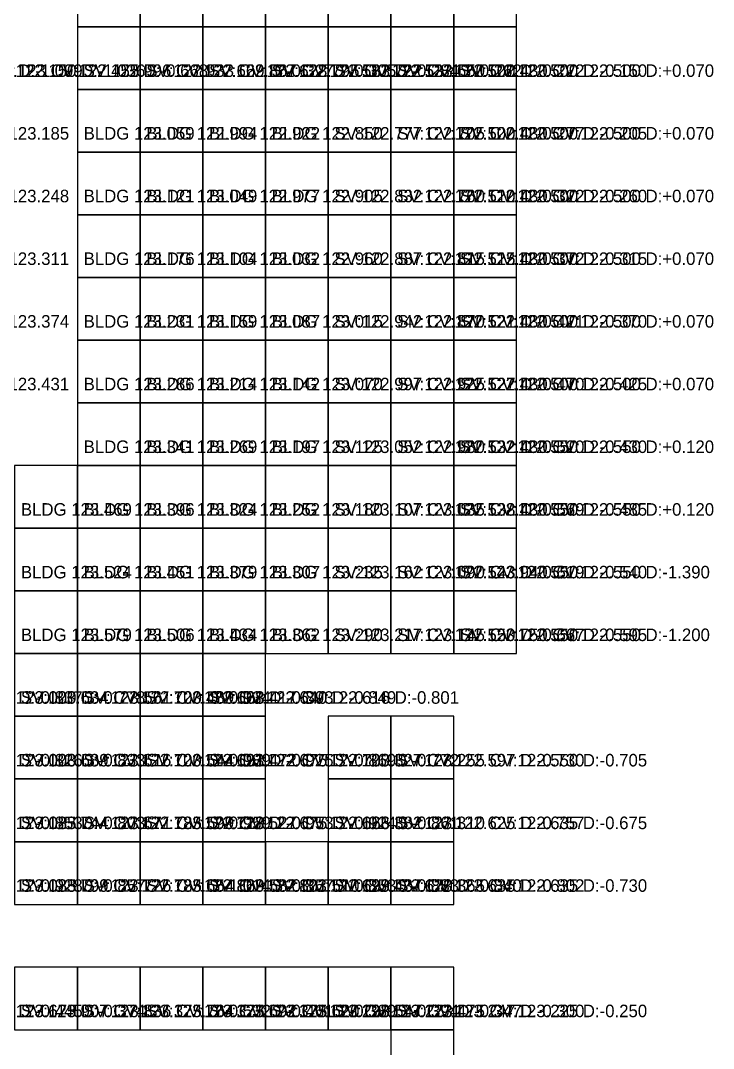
# Model space of a CAD drawing. Header units: metres. Extents: x 287857 to 287981, y 62957 to 63018.
# Drawn here: x 287970.02 to 287981.07, y 62984.53 to 63000.93 of the extents above; entities that cross this region are included whole.
import ezdxf

# ---------------------------------------------------------------- set-up
doc = ezdxf.new("R2010")
doc.units = ezdxf.units.M
for name, color, linetype, true_color in [('CORR-BLDG-TXT', 7, 'Continuous', 0xfacc15), ('CORR-BUILDING', 7, 'Continuous', 0xfacc15), ('CORR-CUT', 7, 'Continuous', 0x3b82f6), ('CORR-DIFF-TXT', 7, 'Continuous', 0xffffff), ('CORR-FILL', 7, 'Continuous', 0xef4444)]:
    doc.layers.add(name, color=color, linetype=linetype, true_color=true_color)

msp = doc.modelspace()

# ---------------------------------------------------------------- linework, layer by layer
at = {"layer": 'CORR-BUILDING'}
for points in [[(287970.925, 62998.831, 123.059), (287971.925, 62998.831, 123.059), (287971.925, 62999.831, 123.059), (287970.925, 62999.831, 123.059), (287970.925, 62998.831, 123.059)], [(287971.925, 62998.831, 122.994), (287972.925, 62998.831, 122.994), (287972.925, 62999.831, 122.994), (287971.925, 62999.831, 122.994), (287971.925, 62998.831, 122.994)], [(287972.925, 62998.831, 122.922), (287973.925, 62998.831, 122.922), (287973.925, 62999.831, 122.922), (287972.925, 62999.831, 122.922), (287972.925, 62998.831, 122.922)], [(287973.925, 62998.831, 122.85), (287974.925, 62998.831, 122.85), (287974.925, 62999.831, 122.85), (287973.925, 62999.831, 122.85), (287973.925, 62998.831, 122.85)], [(287970.925, 62997.831, 123.121), (287971.925, 62997.831, 123.121), (287971.925, 62998.831, 123.121), (287970.925, 62998.831, 123.121), (287970.925, 62997.831, 123.121)], [(287971.925, 62997.831, 123.049), (287972.925, 62997.831, 123.049), (287972.925, 62998.831, 123.049), (287971.925, 62998.831, 123.049), (287971.925, 62997.831, 123.049)], [(287972.925, 62997.831, 122.977), (287973.925, 62997.831, 122.977), (287973.925, 62998.831, 122.977), (287972.925, 62998.831, 122.977), (287972.925, 62997.831, 122.977)], [(287973.925, 62997.831, 122.905), (287974.925, 62997.831, 122.905), (287974.925, 62998.831, 122.905), (287973.925, 62998.831, 122.905), (287973.925, 62997.831, 122.905)], [(287970.925, 62996.831, 123.176), (287971.925, 62996.831, 123.176), (287971.925, 62997.831, 123.176), (287970.925, 62997.831, 123.176), (287970.925, 62996.831, 123.176)], [(287971.925, 62996.831, 123.104), (287972.925, 62996.831, 123.104), (287972.925, 62997.831, 123.104), (287971.925, 62997.831, 123.104), (287971.925, 62996.831, 123.104)], [(287972.925, 62996.831, 123.032), (287973.925, 62996.831, 123.032), (287973.925, 62997.831, 123.032), (287972.925, 62997.831, 123.032), (287972.925, 62996.831, 123.032)], [(287973.925, 62996.831, 122.96), (287974.925, 62996.831, 122.96), (287974.925, 62997.831, 122.96), (287973.925, 62997.831, 122.96), (287973.925, 62996.831, 122.96)], [(287970.925, 62995.831, 123.231), (287971.925, 62995.831, 123.231), (287971.925, 62996.831, 123.231), (287970.925, 62996.831, 123.231), (287970.925, 62995.831, 123.231)], [(287971.925, 62995.831, 123.159), (287972.925, 62995.831, 123.159), (287972.925, 62996.831, 123.159), (287971.925, 62996.831, 123.159), (287971.925, 62995.831, 123.159)], [(287972.925, 62995.831, 123.087), (287973.925, 62995.831, 123.087), (287973.925, 62996.831, 123.087), (287972.925, 62996.831, 123.087), (287972.925, 62995.831, 123.087)], [(287973.925, 62995.831, 123.015), (287974.925, 62995.831, 123.015), (287974.925, 62996.831, 123.015), (287973.925, 62996.831, 123.015), (287973.925, 62995.831, 123.015)], [(287970.925, 62994.831, 123.286), (287971.925, 62994.831, 123.286), (287971.925, 62995.831, 123.286), (287970.925, 62995.831, 123.286), (287970.925, 62994.831, 123.286)], [(287971.925, 62994.831, 123.214), (287972.925, 62994.831, 123.214), (287972.925, 62995.831, 123.214), (287971.925, 62995.831, 123.214), (287971.925, 62994.831, 123.214)], [(287972.925, 62994.831, 123.142), (287973.925, 62994.831, 123.142), (287973.925, 62995.831, 123.142), (287972.925, 62995.831, 123.142), (287972.925, 62994.831, 123.142)], [(287973.925, 62994.831, 123.07), (287974.925, 62994.831, 123.07), (287974.925, 62995.831, 123.07), (287973.925, 62995.831, 123.07), (287973.925, 62994.831, 123.07)], [(287970.925, 62993.831, 123.341), (287971.925, 62993.831, 123.341), (287971.925, 62994.831, 123.341), (287970.925, 62994.831, 123.341), (287970.925, 62993.831, 123.341)], [(287971.925, 62993.831, 123.269), (287972.925, 62993.831, 123.269), (287972.925, 62994.831, 123.269), (287971.925, 62994.831, 123.269), (287971.925, 62993.831, 123.269)], [(287972.925, 62993.831, 123.197), (287973.925, 62993.831, 123.197), (287973.925, 62994.831, 123.197), (287972.925, 62994.831, 123.197), (287972.925, 62993.831, 123.197)], [(287973.925, 62993.831, 123.125), (287974.925, 62993.831, 123.125), (287974.925, 62994.831, 123.125), (287973.925, 62994.831, 123.125), (287973.925, 62993.831, 123.125)], [(287969.925, 62992.831, 123.469), (287970.925, 62992.831, 123.469), (287970.925, 62993.831, 123.469), (287969.925, 62993.831, 123.469), (287969.925, 62992.831, 123.469)], [(287970.925, 62992.831, 123.396), (287971.925, 62992.831, 123.396), (287971.925, 62993.831, 123.396), (287970.925, 62993.831, 123.396), (287970.925, 62992.831, 123.396)], [(287971.925, 62992.831, 123.324), (287972.925, 62992.831, 123.324), (287972.925, 62993.831, 123.324), (287971.925, 62993.831, 123.324), (287971.925, 62992.831, 123.324)], [(287972.925, 62992.831, 123.252), (287973.925, 62992.831, 123.252), (287973.925, 62993.831, 123.252), (287972.925, 62993.831, 123.252), (287972.925, 62992.831, 123.252)], [(287973.925, 62992.831, 123.18), (287974.925, 62992.831, 123.18), (287974.925, 62993.831, 123.18), (287973.925, 62993.831, 123.18), (287973.925, 62992.831, 123.18)], [(287969.925, 62991.831, 123.524), (287970.925, 62991.831, 123.524), (287970.925, 62992.831, 123.524), (287969.925, 62992.831, 123.524), (287969.925, 62991.831, 123.524)], [(287970.925, 62991.831, 123.451), (287971.925, 62991.831, 123.451), (287971.925, 62992.831, 123.451), (287970.925, 62992.831, 123.451), (287970.925, 62991.831, 123.451)], [(287971.925, 62991.831, 123.379), (287972.925, 62991.831, 123.379), (287972.925, 62992.831, 123.379), (287971.925, 62992.831, 123.379), (287971.925, 62991.831, 123.379)], [(287972.925, 62991.831, 123.307), (287973.925, 62991.831, 123.307), (287973.925, 62992.831, 123.307), (287972.925, 62992.831, 123.307), (287972.925, 62991.831, 123.307)], [(287973.925, 62991.831, 123.235), (287974.925, 62991.831, 123.235), (287974.925, 62992.831, 123.235), (287973.925, 62992.831, 123.235), (287973.925, 62991.831, 123.235)], [(287969.925, 62990.831, 123.579), (287970.925, 62990.831, 123.579), (287970.925, 62991.831, 123.579), (287969.925, 62991.831, 123.579), (287969.925, 62990.831, 123.579)], [(287970.925, 62990.831, 123.506), (287971.925, 62990.831, 123.506), (287971.925, 62991.831, 123.506), (287970.925, 62991.831, 123.506), (287970.925, 62990.831, 123.506)], [(287971.925, 62990.831, 123.434), (287972.925, 62990.831, 123.434), (287972.925, 62991.831, 123.434), (287971.925, 62991.831, 123.434), (287971.925, 62990.831, 123.434)], [(287972.925, 62990.831, 123.362), (287973.925, 62990.831, 123.362), (287973.925, 62991.831, 123.362), (287972.925, 62991.831, 123.362), (287972.925, 62990.831, 123.362)], [(287973.925, 62990.831, 123.29), (287974.925, 62990.831, 123.29), (287974.925, 62991.831, 123.29), (287973.925, 62991.831, 123.29), (287973.925, 62990.831, 123.29)]]:
    msp.add_polyline3d(points, dxfattribs=at)
at = {"layer": 'CORR-CUT'}
for points in [[(287970.925, 63000.831, 122.934), (287971.925, 63000.831, 122.934), (287971.925, 63001.831, 122.934), (287970.925, 63001.831, 122.934), (287970.925, 63000.831, 122.934)], [(287971.925, 63000.831, 122.871), (287972.925, 63000.831, 122.871), (287972.925, 63001.831, 122.871), (287971.925, 63001.831, 122.871), (287971.925, 63000.831, 122.871)], [(287972.925, 63000.831, 122.808), (287973.925, 63000.831, 122.808), (287973.925, 63001.831, 122.808), (287972.925, 63001.831, 122.808), (287972.925, 63000.831, 122.808)], [(287973.925, 63000.831, 122.74), (287974.925, 63000.831, 122.74), (287974.925, 63001.831, 122.74), (287973.925, 63001.831, 122.74), (287973.925, 63000.831, 122.74)], [(287974.925, 63000.831, 122.667), (287975.925, 63000.831, 122.667), (287975.925, 63001.831, 122.667), (287974.925, 63001.831, 122.667), (287974.925, 63000.831, 122.667)], [(287975.925, 63000.831, 122.595), (287976.925, 63000.831, 122.595), (287976.925, 63001.831, 122.595), (287975.925, 63001.831, 122.595), (287975.925, 63000.831, 122.595)], [(287970.925, 62999.831, 122.996), (287971.925, 62999.831, 122.996), (287971.925, 63000.831, 122.996), (287970.925, 63000.831, 122.996), (287970.925, 62999.831, 122.996)], [(287971.925, 62999.831, 122.933), (287972.925, 62999.831, 122.933), (287972.925, 63000.831, 122.933), (287971.925, 63000.831, 122.933), (287971.925, 62999.831, 122.933)], [(287972.925, 62999.831, 122.867), (287973.925, 62999.831, 122.867), (287973.925, 63000.831, 122.867), (287972.925, 63000.831, 122.867), (287972.925, 62999.831, 122.867)], [(287973.925, 62999.831, 122.795), (287974.925, 62999.831, 122.795), (287974.925, 63000.831, 122.795), (287973.925, 63000.831, 122.795), (287973.925, 62999.831, 122.795)], [(287974.925, 62999.831, 122.722), (287975.925, 62999.831, 122.722), (287975.925, 63000.831, 122.722), (287974.925, 63000.831, 122.722), (287974.925, 62999.831, 122.722)], [(287975.925, 62999.831, 122.65), (287976.925, 62999.831, 122.65), (287976.925, 63000.831, 122.65), (287975.925, 63000.831, 122.65), (287975.925, 62999.831, 122.65)], [(287974.925, 62998.831, 122.777), (287975.925, 62998.831, 122.777), (287975.925, 62999.831, 122.777), (287974.925, 62999.831, 122.777), (287974.925, 62998.831, 122.777)], [(287975.925, 62998.831, 122.705), (287976.925, 62998.831, 122.705), (287976.925, 62999.831, 122.705), (287975.925, 62999.831, 122.705), (287975.925, 62998.831, 122.705)], [(287974.925, 62997.831, 122.832), (287975.925, 62997.831, 122.832), (287975.925, 62998.831, 122.832), (287974.925, 62998.831, 122.832), (287974.925, 62997.831, 122.832)], [(287975.925, 62997.831, 122.76), (287976.925, 62997.831, 122.76), (287976.925, 62998.831, 122.76), (287975.925, 62998.831, 122.76), (287975.925, 62997.831, 122.76)], [(287974.925, 62996.831, 122.887), (287975.925, 62996.831, 122.887), (287975.925, 62997.831, 122.887), (287974.925, 62997.831, 122.887), (287974.925, 62996.831, 122.887)], [(287975.925, 62996.831, 122.815), (287976.925, 62996.831, 122.815), (287976.925, 62997.831, 122.815), (287975.925, 62997.831, 122.815), (287975.925, 62996.831, 122.815)], [(287974.925, 62995.831, 122.942), (287975.925, 62995.831, 122.942), (287975.925, 62996.831, 122.942), (287974.925, 62996.831, 122.942), (287974.925, 62995.831, 122.942)], [(287975.925, 62995.831, 122.87), (287976.925, 62995.831, 122.87), (287976.925, 62996.831, 122.87), (287975.925, 62996.831, 122.87), (287975.925, 62995.831, 122.87)], [(287974.925, 62994.831, 122.997), (287975.925, 62994.831, 122.997), (287975.925, 62995.831, 122.997), (287974.925, 62995.831, 122.997), (287974.925, 62994.831, 122.997)], [(287975.925, 62994.831, 122.925), (287976.925, 62994.831, 122.925), (287976.925, 62995.831, 122.925), (287975.925, 62995.831, 122.925), (287975.925, 62994.831, 122.925)], [(287974.925, 62993.831, 123.052), (287975.925, 62993.831, 123.052), (287975.925, 62994.831, 123.052), (287974.925, 62994.831, 123.052), (287974.925, 62993.831, 123.052)], [(287975.925, 62993.831, 122.98), (287976.925, 62993.831, 122.98), (287976.925, 62994.831, 122.98), (287975.925, 62994.831, 122.98), (287975.925, 62993.831, 122.98)], [(287974.925, 62992.831, 123.107), (287975.925, 62992.831, 123.107), (287975.925, 62993.831, 123.107), (287974.925, 62993.831, 123.107), (287974.925, 62992.831, 123.107)], [(287975.925, 62992.831, 123.035), (287976.925, 62992.831, 123.035), (287976.925, 62993.831, 123.035), (287975.925, 62993.831, 123.035), (287975.925, 62992.831, 123.035)], [(287974.925, 62991.831, 123.162), (287975.925, 62991.831, 123.162), (287975.925, 62992.831, 123.162), (287974.925, 62992.831, 123.162), (287974.925, 62991.831, 123.162)], [(287975.925, 62991.831, 123.09), (287976.925, 62991.831, 123.09), (287976.925, 62992.831, 123.09), (287975.925, 62992.831, 123.09), (287975.925, 62991.831, 123.09)], [(287976.925, 62991.831, 123.94), (287977.925, 62991.831, 123.94), (287977.925, 62992.831, 123.94), (287976.925, 62992.831, 123.94), (287976.925, 62991.831, 123.94)], [(287974.925, 62990.831, 123.217), (287975.925, 62990.831, 123.217), (287975.925, 62991.831, 123.217), (287974.925, 62991.831, 123.217), (287974.925, 62990.831, 123.217)], [(287975.925, 62990.831, 123.145), (287976.925, 62990.831, 123.145), (287976.925, 62991.831, 123.145), (287975.925, 62991.831, 123.145), (287975.925, 62990.831, 123.145)], [(287976.925, 62990.831, 123.75), (287977.925, 62990.831, 123.75), (287977.925, 62991.831, 123.75), (287976.925, 62991.831, 123.75), (287976.925, 62990.831, 123.75)], [(287969.925, 62989.831, 123.634), (287970.925, 62989.831, 123.634), (287970.925, 62990.831, 123.634), (287969.925, 62990.831, 123.634), (287969.925, 62989.831, 123.634)], [(287970.925, 62989.831, 123.561), (287971.925, 62989.831, 123.561), (287971.925, 62990.831, 123.561), (287970.925, 62990.831, 123.561), (287970.925, 62989.831, 123.561)], [(287971.925, 62989.831, 123.489), (287972.925, 62989.831, 123.489), (287972.925, 62990.831, 123.489), (287971.925, 62990.831, 123.489), (287971.925, 62989.831, 123.489)], [(287972.925, 62989.831, 123.417), (287973.925, 62989.831, 123.417), (287973.925, 62990.831, 123.417), (287972.925, 62990.831, 123.417), (287972.925, 62989.831, 123.417)], [(287969.925, 62988.831, 123.689), (287970.925, 62988.831, 123.689), (287970.925, 62989.831, 123.689), (287969.925, 62989.831, 123.689), (287969.925, 62988.831, 123.689)], [(287970.925, 62988.831, 123.616), (287971.925, 62988.831, 123.616), (287971.925, 62989.831, 123.616), (287970.925, 62989.831, 123.616), (287970.925, 62988.831, 123.616)], [(287971.925, 62988.831, 123.544), (287972.925, 62988.831, 123.544), (287972.925, 62989.831, 123.544), (287971.925, 62989.831, 123.544), (287971.925, 62988.831, 123.544)], [(287972.925, 62988.831, 123.472), (287973.925, 62988.831, 123.472), (287973.925, 62989.831, 123.472), (287972.925, 62989.831, 123.472), (287972.925, 62988.831, 123.472)], [(287974.925, 62988.831, 123.327), (287975.925, 62988.831, 123.327), (287975.925, 62989.831, 123.327), (287974.925, 62989.831, 123.327), (287974.925, 62988.831, 123.327)], [(287975.925, 62988.831, 123.255), (287976.925, 62988.831, 123.255), (287976.925, 62989.831, 123.255), (287975.925, 62989.831, 123.255), (287975.925, 62988.831, 123.255)], [(287969.925, 62987.831, 123.744), (287970.925, 62987.831, 123.744), (287970.925, 62988.831, 123.744), (287969.925, 62988.831, 123.744), (287969.925, 62987.831, 123.744)], [(287970.925, 62987.831, 123.671), (287971.925, 62987.831, 123.671), (287971.925, 62988.831, 123.671), (287970.925, 62988.831, 123.671), (287970.925, 62987.831, 123.671)], [(287971.925, 62987.831, 123.599), (287972.925, 62987.831, 123.599), (287972.925, 62988.831, 123.599), (287971.925, 62988.831, 123.599), (287971.925, 62987.831, 123.599)], [(287972.925, 62987.831, 123.527), (287973.925, 62987.831, 123.527), (287973.925, 62988.831, 123.527), (287972.925, 62988.831, 123.527), (287972.925, 62987.831, 123.527)], [(287974.925, 62987.831, 123.382), (287975.925, 62987.831, 123.382), (287975.925, 62988.831, 123.382), (287974.925, 62988.831, 123.382), (287974.925, 62987.831, 123.382)], [(287975.925, 62987.831, 123.31), (287976.925, 62987.831, 123.31), (287976.925, 62988.831, 123.31), (287975.925, 62988.831, 123.31), (287975.925, 62987.831, 123.31)], [(287969.925, 62986.831, 123.799), (287970.925, 62986.831, 123.799), (287970.925, 62987.831, 123.799), (287969.925, 62987.831, 123.799), (287969.925, 62986.831, 123.799)], [(287970.925, 62986.831, 123.726), (287971.925, 62986.831, 123.726), (287971.925, 62987.831, 123.726), (287970.925, 62987.831, 123.726), (287970.925, 62986.831, 123.726)], [(287971.925, 62986.831, 123.654), (287972.925, 62986.831, 123.654), (287972.925, 62987.831, 123.654), (287971.925, 62987.831, 123.654), (287971.925, 62986.831, 123.654)], [(287972.925, 62986.831, 123.582), (287973.925, 62986.831, 123.582), (287973.925, 62987.831, 123.582), (287972.925, 62987.831, 123.582), (287972.925, 62986.831, 123.582)], [(287973.925, 62986.831, 123.51), (287974.925, 62986.831, 123.51), (287974.925, 62987.831, 123.51), (287973.925, 62987.831, 123.51), (287973.925, 62986.831, 123.51)], [(287974.925, 62986.831, 123.437), (287975.925, 62986.831, 123.437), (287975.925, 62987.831, 123.437), (287974.925, 62987.831, 123.437), (287974.925, 62986.831, 123.437)], [(287975.925, 62986.831, 123.365), (287976.925, 62986.831, 123.365), (287976.925, 62987.831, 123.365), (287975.925, 62987.831, 123.365), (287975.925, 62986.831, 123.365)], [(287969.925, 62984.831, 123.907), (287970.925, 62984.831, 123.907), (287970.925, 62985.831, 123.907), (287969.925, 62985.831, 123.907), (287969.925, 62984.831, 123.907)], [(287970.925, 62984.831, 123.836), (287971.925, 62984.831, 123.836), (287971.925, 62985.831, 123.836), (287970.925, 62985.831, 123.836), (287970.925, 62984.831, 123.836)], [(287971.925, 62984.831, 123.764), (287972.925, 62984.831, 123.764), (287972.925, 62985.831, 123.764), (287971.925, 62985.831, 123.764), (287971.925, 62984.831, 123.764)], [(287972.925, 62984.831, 123.692), (287973.925, 62984.831, 123.692), (287973.925, 62985.831, 123.692), (287972.925, 62985.831, 123.692), (287972.925, 62984.831, 123.692)], [(287973.925, 62984.831, 123.62), (287974.925, 62984.831, 123.62), (287974.925, 62985.831, 123.62), (287973.925, 62985.831, 123.62), (287973.925, 62984.831, 123.62)], [(287974.925, 62984.831, 123.547), (287975.925, 62984.831, 123.547), (287975.925, 62985.831, 123.547), (287974.925, 62985.831, 123.547), (287974.925, 62984.831, 123.547)], [(287975.925, 62984.831, 123.475), (287976.925, 62984.831, 123.475), (287976.925, 62985.831, 123.475), (287975.925, 62985.831, 123.475), (287975.925, 62984.831, 123.475)], [(287975.925, 62983.831, 123.53), (287976.925, 62983.831, 123.53), (287976.925, 62984.831, 123.53), (287975.925, 62984.831, 123.53), (287975.925, 62983.831, 123.53)]]:
    msp.add_polyline3d(points, dxfattribs=at)
at = {"layer": 'CORR-FILL'}
for points in [[(287976.925, 63000.831, 122.43), (287977.925, 63000.831, 122.43), (287977.925, 63001.831, 122.43), (287976.925, 63001.831, 122.43), (287976.925, 63000.831, 122.43)], [(287976.925, 62999.831, 122.43), (287977.925, 62999.831, 122.43), (287977.925, 63000.831, 122.43), (287976.925, 63000.831, 122.43), (287976.925, 62999.831, 122.43)], [(287976.925, 62998.831, 122.43), (287977.925, 62998.831, 122.43), (287977.925, 62999.831, 122.43), (287976.925, 62999.831, 122.43), (287976.925, 62998.831, 122.43)], [(287976.925, 62997.831, 122.43), (287977.925, 62997.831, 122.43), (287977.925, 62998.831, 122.43), (287976.925, 62998.831, 122.43), (287976.925, 62997.831, 122.43)], [(287976.925, 62996.831, 122.43), (287977.925, 62996.831, 122.43), (287977.925, 62997.831, 122.43), (287976.925, 62997.831, 122.43), (287976.925, 62996.831, 122.43)], [(287976.925, 62995.831, 122.43), (287977.925, 62995.831, 122.43), (287977.925, 62996.831, 122.43), (287976.925, 62996.831, 122.43), (287976.925, 62995.831, 122.43)], [(287976.925, 62994.831, 122.43), (287977.925, 62994.831, 122.43), (287977.925, 62995.831, 122.43), (287976.925, 62995.831, 122.43), (287976.925, 62994.831, 122.43)], [(287976.925, 62993.831, 122.43), (287977.925, 62993.831, 122.43), (287977.925, 62994.831, 122.43), (287976.925, 62994.831, 122.43), (287976.925, 62993.831, 122.43)], [(287976.925, 62992.831, 122.43), (287977.925, 62992.831, 122.43), (287977.925, 62993.831, 122.43), (287976.925, 62993.831, 122.43), (287976.925, 62992.831, 122.43)]]:
    msp.add_polyline3d(points, dxfattribs=at)

# ---------------------------------------------------------------- texts
at = {"layer": 'CORR-BLDG-TXT'}
for s, p in [('BLDG 123.185', (287969.025, 62999.031, 123.185)), ('BLDG 123.059', (287971.025, 62999.031, 123.059)), ('BLDG 122.994', (287972.025, 62999.031, 122.994)), ('BLDG 122.922', (287973.025, 62999.031, 122.922)), ('BLDG 122.850', (287974.025, 62999.031, 122.85)), ('BLDG 123.248', (287969.025, 62998.031, 123.248)), ('BLDG 123.121', (287971.025, 62998.031, 123.121)), ('BLDG 123.049', (287972.025, 62998.031, 123.049)), ('BLDG 122.977', (287973.025, 62998.031, 122.977)), ('BLDG 122.905', (287974.025, 62998.031, 122.905)), ('BLDG 123.311', (287969.025, 62997.031, 123.311)), ('BLDG 123.176', (287971.025, 62997.031, 123.176)), ('BLDG 123.104', (287972.025, 62997.031, 123.104)), ('BLDG 123.032', (287973.025, 62997.031, 123.032)), ('BLDG 122.960', (287974.025, 62997.031, 122.96)), ('BLDG 123.374', (287969.025, 62996.031, 123.374)), ('BLDG 123.231', (287971.025, 62996.031, 123.231)), ('BLDG 123.159', (287972.025, 62996.031, 123.159)), ('BLDG 123.087', (287973.025, 62996.031, 123.087)), ('BLDG 123.015', (287974.025, 62996.031, 123.015)), ('BLDG 123.431', (287969.025, 62995.031, 123.431)), ('BLDG 123.286', (287971.025, 62995.031, 123.286)), ('BLDG 123.214', (287972.025, 62995.031, 123.214)), ('BLDG 123.142', (287973.025, 62995.031, 123.142)), ('BLDG 123.070', (287974.025, 62995.031, 123.07)), ('BLDG 123.341', (287971.025, 62994.031, 123.341)), ('BLDG 123.269', (287972.025, 62994.031, 123.269)), ('BLDG 123.197', (287973.025, 62994.031, 123.197)), ('BLDG 123.125', (287974.025, 62994.031, 123.125)), ('BLDG 123.469', (287970.025, 62993.031, 123.469)), ('BLDG 123.396', (287971.025, 62993.031, 123.396)), ('BLDG 123.324', (287972.025, 62993.031, 123.324)), ('BLDG 123.252', (287973.025, 62993.031, 123.252)), ('BLDG 123.180', (287974.025, 62993.031, 123.18)), ('BLDG 123.524', (287970.025, 62992.031, 123.524)), ('BLDG 123.451', (287971.025, 62992.031, 123.451)), ('BLDG 123.379', (287972.025, 62992.031, 123.379)), ('BLDG 123.307', (287973.025, 62992.031, 123.307)), ('BLDG 123.235', (287974.025, 62992.031, 123.235)), ('BLDG 123.579', (287970.025, 62991.031, 123.579)), ('BLDG 123.506', (287971.025, 62991.031, 123.506)), ('BLDG 123.434', (287972.025, 62991.031, 123.434)), ('BLDG 123.362', (287973.025, 62991.031, 123.362)), ('BLDG 123.290', (287974.025, 62991.031, 123.29))]:
    msp.add_text(s, height=0.2, dxfattribs=at).set_placement(p)
at = {"layer": 'CORR-DIFF-TXT'}
for s, p in [('SV:123.249 CV:122.150 D:-1.099', (287967.025, 63000.031, 123.249)), ('SV:123.186 CV:122.150 D:-1.036', (287968.025, 63000.031, 123.186)), ('SV:123.123 CV:122.455 D:-0.668', (287969.025, 63000.031, 123.123)), ('SV:122.996 CV:122.669 D:-0.327', (287971.025, 63000.031, 122.996)), ('SV:122.933 CV:122.628 D:-0.305', (287972.025, 63000.031, 122.933)), ('SV:122.867 CV:122.583 D:-0.284', (287973.025, 63000.031, 122.867)), ('SV:122.795 CV:122.533 D:-0.262', (287974.025, 63000.031, 122.795)), ('SV:122.722 CV:122.500 D:-0.222', (287975.025, 63000.031, 122.722)), ('SV:122.650 CV:122.500 D:-0.150', (287976.025, 63000.031, 122.65)), ('SV:122.430 CV:122.500 D:+0.070', (287977.025, 63000.031, 122.43)), ('SV:122.777 CV:122.500 D:-0.277', (287975.025, 62999.031, 122.777)), ('SV:122.705 CV:122.500 D:-0.205', (287976.025, 62999.031, 122.705)), ('SV:122.430 CV:122.500 D:+0.070', (287977.025, 62999.031, 122.43)), ('SV:122.832 CV:122.510 D:-0.322', (287975.025, 62998.031, 122.832)), ('SV:122.760 CV:122.500 D:-0.260', (287976.025, 62998.031, 122.76)), ('SV:122.430 CV:122.500 D:+0.070', (287977.025, 62998.031, 122.43)), ('SV:122.887 CV:122.515 D:-0.372', (287975.025, 62997.031, 122.887)), ('SV:122.815 CV:122.500 D:-0.315', (287976.025, 62997.031, 122.815)), ('SV:122.430 CV:122.500 D:+0.070', (287977.025, 62997.031, 122.43)), ('SV:122.942 CV:122.521 D:-0.421', (287975.025, 62996.031, 122.942)), ('SV:122.870 CV:122.500 D:-0.370', (287976.025, 62996.031, 122.87)), ('SV:122.430 CV:122.500 D:+0.070', (287977.025, 62996.031, 122.43)), ('SV:122.997 CV:122.527 D:-0.470', (287975.025, 62995.031, 122.997)), ('SV:122.925 CV:122.500 D:-0.425', (287976.025, 62995.031, 122.925)), ('SV:122.430 CV:122.500 D:+0.070', (287977.025, 62995.031, 122.43)), ('SV:123.052 CV:122.532 D:-0.520', (287975.025, 62994.031, 123.052)), ('SV:122.980 CV:122.550 D:-0.430', (287976.025, 62994.031, 122.98)), ('SV:122.430 CV:122.550 D:+0.120', (287977.025, 62994.031, 122.43)), ('SV:123.107 CV:122.538 D:-0.569', (287975.025, 62993.031, 123.107)), ('SV:123.035 CV:122.550 D:-0.485', (287976.025, 62993.031, 123.035)), ('SV:122.430 CV:122.550 D:+0.120', (287977.025, 62993.031, 122.43)), ('SV:123.162 CV:122.543 D:-0.619', (287975.025, 62992.031, 123.162)), ('SV:123.090 CV:122.550 D:-0.540', (287976.025, 62992.031, 123.09)), ('SV:123.940 CV:122.550 D:-1.390', (287977.025, 62992.031, 123.94)), ('SV:123.217 CV:122.550 D:-0.667', (287975.025, 62991.031, 123.217)), ('SV:123.145 CV:122.550 D:-0.595', (287976.025, 62991.031, 123.145)), ('SV:123.750 CV:122.550 D:-1.200', (287977.025, 62991.031, 123.75)), ('SV:123.850 CV:123.013 D:-0.837', (287967.025, 62990.031, 123.85)), ('SV:123.778 CV:123.000 D:-0.778', (287968.025, 62990.031, 123.778)), ('SV:123.634 CV:122.700 D:-0.934', (287970.025, 62990.031, 123.634)), ('SV:123.561 CV:122.668 D:-0.893', (287971.025, 62990.031, 123.561)), ('SV:123.489 CV:122.640 D:-0.849', (287972.025, 62990.031, 123.489)), ('SV:123.417 CV:122.616 D:-0.801', (287973.025, 62990.031, 123.417)), ('SV:123.905 CV:123.079 D:-0.826', (287967.025, 62989.031, 123.905)), ('SV:123.833 CV:123.000 D:-0.833', (287968.025, 62989.031, 123.833)), ('SV:123.689 CV:122.700 D:-0.989', (287970.025, 62989.031, 123.689)), ('SV:123.616 CV:122.691 D:-0.925', (287971.025, 62989.031, 123.616)), ('SV:123.544 CV:122.675 D:-0.869', (287972.025, 62989.031, 123.544)), ('SV:123.472 CV:122.700 D:-0.772', (287973.025, 62989.031, 123.472)), ('SV:123.327 CV:122.597 D:-0.730', (287975.025, 62989.031, 123.327)), ('SV:123.255 CV:122.550 D:-0.705', (287976.025, 62989.031, 123.255)), ('SV:123.959 CV:123.106 D:-0.853', (287967.025, 62988.031, 123.959)), ('SV:123.888 CV:123.085 D:-0.803', (287968.025, 62988.031, 123.888)), ('SV:123.744 CV:122.785 D:-0.959', (287970.025, 62988.031, 123.744)), ('SV:123.671 CV:122.718 D:-0.953', (287971.025, 62988.031, 123.671)), ('SV:123.599 CV:122.675 D:-0.924', (287972.025, 62988.031, 123.599)), ('SV:123.527 CV:122.666 D:-0.861', (287973.025, 62988.031, 123.527)), ('SV:123.382 CV:122.625 D:-0.757', (287975.025, 62988.031, 123.382)), ('SV:123.310 CV:122.635 D:-0.675', (287976.025, 62988.031, 123.31)), ('SV:124.013 CV:123.085 D:-0.928', (287967.025, 62987.031, 124.013)), ('SV:123.942 CV:123.085 D:-0.857', (287968.025, 62987.031, 123.942)), ('SV:123.799 CV:122.785 D:-1.014', (287970.025, 62987.031, 123.799)), ('SV:123.726 CV:122.869 D:-0.857', (287971.025, 62987.031, 123.726)), ('SV:123.654 CV:122.801 D:-0.853', (287972.025, 62987.031, 123.654)), ('SV:123.582 CV:122.699 D:-0.883', (287973.025, 62987.031, 123.582)), ('SV:123.510 CV:122.670 D:-0.840', (287974.025, 62987.031, 123.51)), ('SV:123.437 CV:122.635 D:-0.802', (287975.025, 62987.031, 123.437)), ('SV:123.365 CV:122.635 D:-0.730', (287976.025, 62987.031, 123.365)), ('SV:124.120 CV:123.675 D:-0.445', (287967.025, 62985.031, 124.12)), ('SV:124.049 CV:123.675 D:-0.374', (287968.025, 62985.031, 124.049)), ('SV:123.907 CV:123.375 D:-0.532', (287970.025, 62985.031, 123.907)), ('SV:123.836 CV:123.375 D:-0.461', (287971.025, 62985.031, 123.836)), ('SV:123.764 CV:123.375 D:-0.389', (287972.025, 62985.031, 123.764)), ('SV:123.692 CV:123.298 D:-0.394', (287973.025, 62985.031, 123.692)), ('SV:123.620 CV:123.273 D:-0.347', (287974.025, 62985.031, 123.62)), ('SV:123.547 CV:123.247 D:-0.300', (287975.025, 62985.031, 123.547)), ('SV:123.475 CV:123.225 D:-0.250', (287976.025, 62985.031, 123.475))]:
    msp.add_text(s, height=0.2, dxfattribs=at).set_placement(p)

doc.saveas('drawing.dxf')
